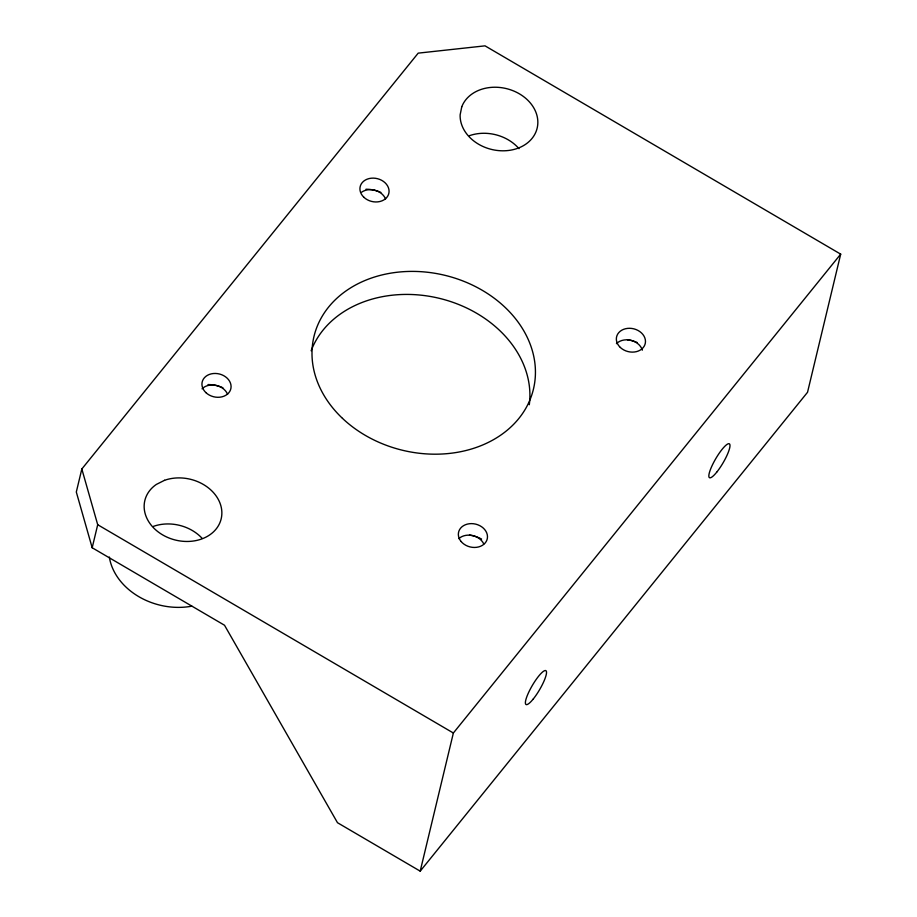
<?xml version="1.0" encoding="UTF-8"?>
<svg xmlns="http://www.w3.org/2000/svg" width="917" height="917" viewBox="0 0 917 917"><rect width="100%" height="100%" fill="white"/><g stroke="black" fill="none" stroke-linecap="round" stroke-linejoin="round"><path stroke-width="1.38" d="M81.831 469L76.306 492.016L92.181 547.747L224.516 625.245L337.49 822.709L420.204 871.15L807.533 392.281L840.694 254.147L485.036 45.85L418.198 53.14L81.831 469L97.706 524.719L92.181 547.747M420.204 871.15L453.365 733.015L840.694 254.147M153.277 526.45L153.494 526.347A39.248 31.304 13.5 0 1 202.118 538.325M97.706 524.719L453.365 733.015M202.049 388.819A14.718 11.738 13.5 0 1 216.068 385.369A14.718 11.738 13.5 0 1 227.576 394.321M361.734 192.089A14.718 11.738 13.5 0 1 385.564 198.989M311.138 350.764A112.848 90.004 13.5 0 1 440.149 298.529A112.848 90.004 13.5 0 1 529.292 404.741M365.998 189.223A29.436 23.475 13.5 0 1 380.887 192.432M627.48 339.748A29.436 23.475 13.5 0 1 637.304 342.591M469.481 535.081A29.436 23.475 13.5 0 1 481.585 539.047M208.01 384.555A29.436 23.475 13.5 0 1 222.9 387.753M616.442 343.657A14.718 11.738 13.5 0 1 631.079 340.356A14.718 11.738 13.5 0 1 642.324 350.168M458.821 538.646A14.718 11.738 13.5 0 1 483.752 543.93M469.47 135.682A39.248 31.304 13.5 0 1 518.988 148.68M191.836 606.171A63.789 50.871 13.5 0 1 109.329 557.032M461.755 106.831L460.139 114.843A39.248 31.304 13.5 0 0 514.391 149.345A39.248 31.304 13.5 0 0 524.811 97.569A39.248 31.304 13.5 0 0 461.755 106.831M164.556 480.302L156.326 484.44A39.248 31.304 13.5 0 0 168.682 537.866A39.248 31.304 13.5 0 0 221.799 511.09A39.248 31.304 13.5 0 0 164.556 480.302M342.477 418.358A112.848 90.004 13.5 0 0 530.76 397.84A112.848 90.004 13.5 0 0 397.898 272.166A112.848 90.004 13.5 0 0 342.477 418.358M205.912 392.625A14.718 11.738 13.5 0 0 230.476 389.943A14.718 11.738 13.5 0 0 213.145 373.551A14.718 11.738 13.5 0 0 205.912 392.625M363.9 197.293A14.718 11.738 13.5 0 0 388.464 194.61A14.718 11.738 13.5 0 0 371.133 178.219A14.718 11.738 13.5 0 0 363.9 197.293M620.316 347.451A14.718 11.738 13.5 0 0 644.869 344.781A14.718 11.738 13.5 0 0 627.537 328.389A14.718 11.738 13.5 0 0 620.316 347.451M461.136 541.523A14.718 11.738 13.5 0 0 486.239 541.466A14.718 11.738 13.5 0 0 471.372 523.618A14.718 11.738 13.5 0 0 461.136 541.523M716.658 472.255A19.624 4.207 -59.6 0 0 729.634 444.069A19.624 4.207 -59.6 0 0 711.97 465.893A19.624 4.207 -59.6 0 0 716.658 472.255M533.19 699.086A19.624 4.207 -59.6 0 0 546.154 670.9A19.624 4.207 -59.6 0 0 528.501 692.736A19.624 4.207 -59.6 0 0 533.19 699.086"/></g></svg>
